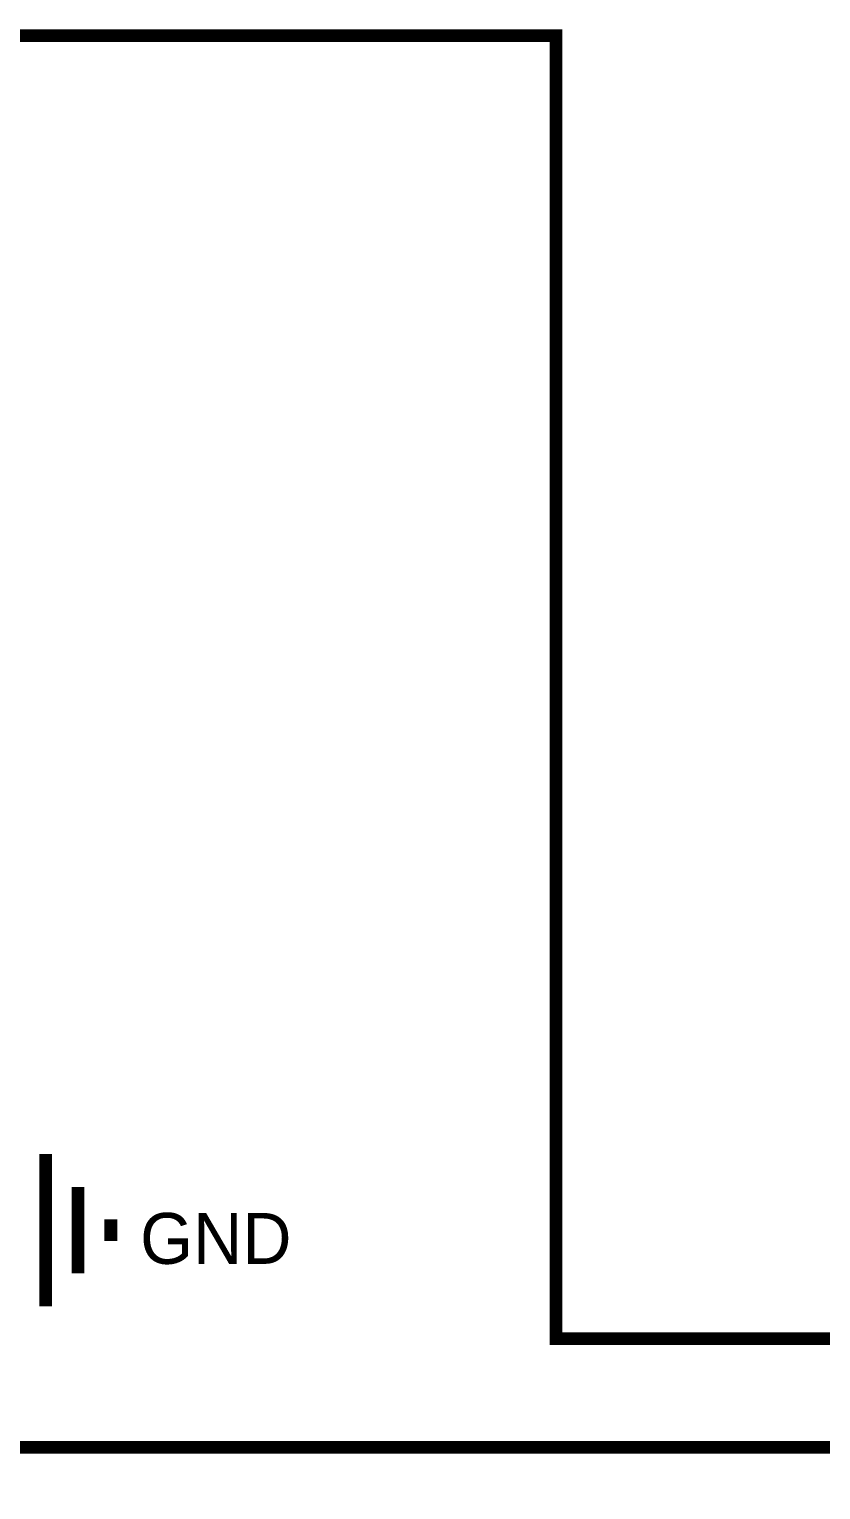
# Model space of a CAD drawing. Header units: inches. Extents: x 0 to 569, y 0 to 432.
# Drawn here: x 25.78 to 44.29, y 146.32 to 180.48 of the extents above; entities that cross this region are included whole.
import ezdxf

# ---------------------------------------------------------------- set-up
doc = ezdxf.new("R2010")
doc.units = ezdxf.units.IN
doc.layers.add('Sheet', color=255, linetype='Continuous')

msp = doc.modelspace()

# ---------------------------------------------------------------- linework, layer by layer
at = {"layer": 'Sheet'}
for points in [[(45.727, 149.858, 0.3, 0.3, 0), (38.1, 149.858, 0.3, 0.3, 0), (38.1, 180.33, 0.3, 0.3, 0), (22.87, 180.33, 0.3, 0.3, 0)], [(26.169, 154.174, 0.3, 0.3, 0), (26.169, 150.614, 0.3, 0.3, 0)], [(26.925, 153.405, 0.3, 0.3, 0), (26.925, 151.383, 0.3, 0.3, 0)], [(27.694, 152.648, 0.3, 0.3, 0), (27.694, 152.14, 0.3, 0.3, 0)], [(104.142, 81.273, 0.3, 0.3, 0), (104.142, 149.858, 0.3, 0.3, 0), (68.585, 149.858, 0.3, 0.3, 0), (68.585, 147.315, 0.3, 0.3, 0), (25.4, 147.315, 0.3, 0.3, 0), (25.4, 124.458, 0.3, 0.3, 0), (22.87, 124.458, 0.3, 0.3, 0)]]:
    msp.add_lwpolyline(points, format="xyseb", dxfattribs=at)

# ---------------------------------------------------------------- texts
msp.add_text('GND', height=1.1906, dxfattribs=at).set_placement((28.377, 151.606))

doc.saveas('drawing.dxf')
